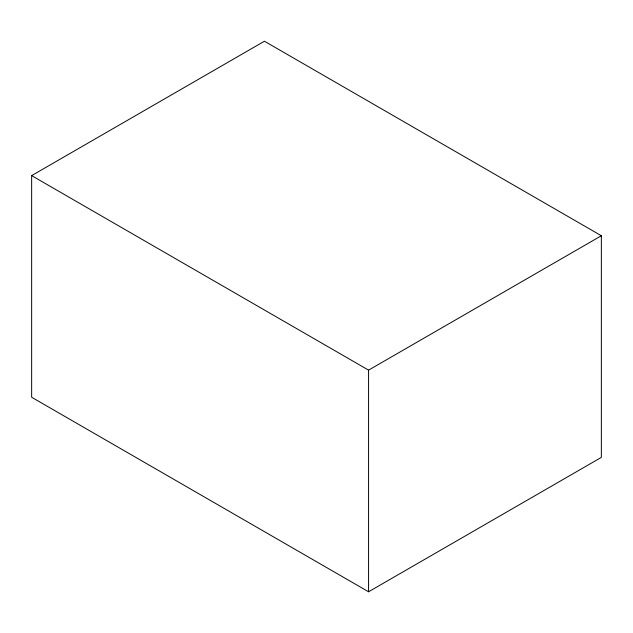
<?xml version="1.0" encoding="UTF-8"?>
<svg xmlns="http://www.w3.org/2000/svg" width="633" height="633" viewBox="0 0 633 633"><rect width="100%" height="100%" fill="white"/><g stroke="black" fill="none" stroke-linecap="round" stroke-linejoin="round"><path stroke-width="0.95" d="M31.65 175.618L264.428 41.224L601.35 235.745L601.35 457.382L368.572 591.776L31.65 397.255L31.65 175.618L368.572 370.139L601.35 235.745M368.572 370.139L368.572 591.776"/></g></svg>
